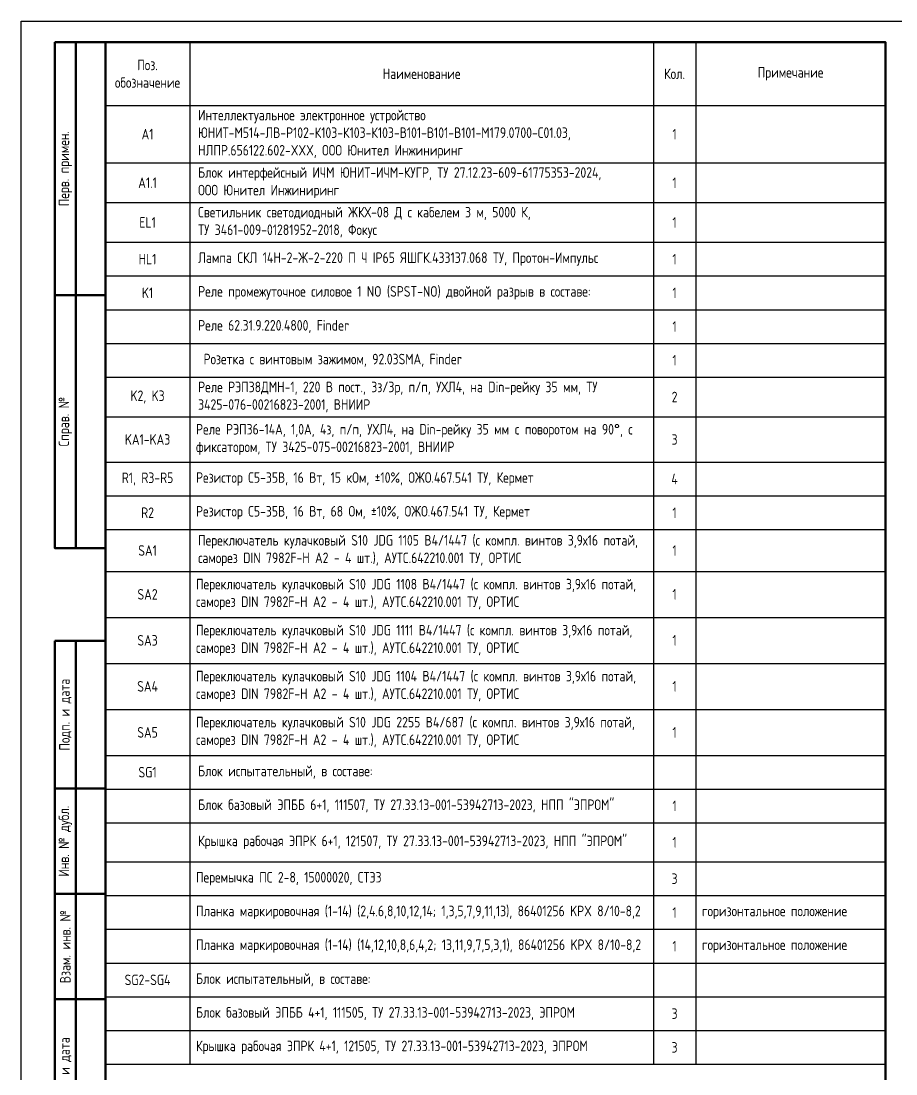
# Model space of a CAD drawing. Header units: millimetres. Extents: x -936 to 3453, y -90 to 618.
# Drawn here: x -420 to -212.5, y 47.3 to 297 of the extents above; entities that cross this region are included whole.
import ezdxf

# ---------------------------------------------------------------- set-up
doc = ezdxf.new("R2010")
doc.units = ezdxf.units.MM
doc.styles.add('2.5_ISOCPEUR', font='isocpeur.ttf', dxfattribs={"width": 0.9, "height": 2.5})
doc.styles.add('Gost type A_2.5', font='GOST_0.TTF', dxfattribs={"height": 2.5})
doc.styles.add('Gost_type_A', font='GOST_0.TTF')

# ---------------------------------------------------------------- blocks, each defined once
blk = doc.blocks.new('Штамп левый верхний')
at = {"lineweight": 50}
for points in [[(-12, 0), (-7, 0), (-7, -60), (-12, -60)], [(-7, 0), (0, 0), (0, -60), (-7, -60)], [(-12, -60), (-7, -60), (-7, -120), (-12, -120)], [(-7, -60), (0, -60), (0, -120), (-7, -120)]]:
    blk.add_lwpolyline(points, close=True, dxfattribs=at)
at = {"char_height": 2.5, "width": 60, "attachment_point": 5, "rotation": 90, "style": 'Gost_type_A'}
for s, insert in [('Перв. примен.', (-9.5, -30)), ('Справ. №', (-9.5, -90))]:
    blk.add_mtext(s, dxfattribs=dict(at, insert=insert))
blk = doc.blocks.new('Штамп левый нижний')
at = {"lineweight": 50}
for points in [[(-12, 145), (-7, 145), (-7, 110), (-12, 110)], [(-7, 145), (0, 145), (0, 110), (-7, 110)], [(-12, 110), (-7, 110), (-7, 85), (-12, 85)], [(-7, 110), (0, 110), (0, 85), (-7, 85)], [(-12, 85), (-7, 85), (-7, 60), (-12, 60)], [(-7, 85), (0, 85), (0, 60), (-7, 60)], [(-12, 60), (-7, 60), (-7, 25), (-12, 25)], [(-7, 60), (0, 60), (0, 25), (-7, 25)], [(-12, 25), (-7, 25), (-7, 0), (-12, 0)], [(-7, 25), (0, 25), (0, 0), (-7, 0)]]:
    blk.add_lwpolyline(points, close=True, dxfattribs=at)
at = {"char_height": 2.5, "attachment_point": 5, "rotation": 90, "style": 'Gost_type_A'}
for s, insert, width in [('Подп. и дата', (-9.5, 127.5), 35), ('Инв. № дубл.', (-9.5, 97.5), 25), ('Взам. инв. №', (-9.5, 72.5), 25), ('Подп. и дата', (-9.5, 42.5), 35), ('Инв. N подл.', (-9.5, 12.5), 25)]:
    blk.add_mtext(s, dxfattribs=dict(at, insert=insert, width=width))
blk = doc.blocks.new('Формат_А4')
blk.add_lwpolyline([(0, 297), (0, 0), (-210, 0), (-210, 297)], close=True)
at = {"lineweight": 50}
blk.add_lwpolyline([(-190, 292), (-5, 292), (-5, 5), (-190, 5)], close=True, dxfattribs=at)
blk = doc.blocks.new('*T25')
at = {"color": 0, "lineweight": -2, "transparency": 16777216}
for p, q in [((0, 0), (185, 0)), ((0, 0), (0, -15)), ((20, 0), (20, -15)), ((130, 0), (130, -15)), ((140, 0), (140, -15)), ((185, 0), (185, -15)), ((210, 0), (395, 0)), ((210, 0), (210, -15)), ((230, 0), (230, -15)), ((340, 0), (340, -15)), ((350, 0), (350, -15)), ((395, 0), (395, -15))]:
    blk.add_line(p, q, dxfattribs=at)
at = {"color": 0, "linetype": 'ByBlock', "lineweight": -2, "transparency": 16777216}
for p, q in [((0, -15), (185, -15)), ((0, -15), (0, -242.39)), ((20, -15), (20, -242.39)), ((130, -15), (130, -242.39)), ((140, -15), (140, -88.86)), ((185, -15), (185, -242.39)), ((210, -15), (395, -15)), ((210, -15), (210, -264.3)), ((230, -15), (230, -264.3)), ((340, -15), (340, -264.3)), ((350, -15), (350, -49.92)), ((395, -15), (395, -264.3)), ((210, -24.25), (395, -24.25)), ((0, -28.63), (185, -28.63)), ((210, -32.25), (395, -32.25)), ((0, -38.06), (185, -38.06)), ((210, -40.25), (395, -40.25)), ((0, -47.45), (185, -47.45)), ((210, -49.92), (395, -49.92)), ((350, -49.92), (350, -183.05)), ((0, -55.45), (185, -55.45)), ((210, -59.35), (395, -59.35)), ((0, -63.45), (185, -63.45)), ((210, -67.35), (395, -67.35)), ((0, -71.45), (185, -71.45)), ((210, -75.35), (395, -75.35)), ((0, -79.45), (185, -79.45)), ((210, -84.39), (395, -84.39)), ((0, -88.86), (185, -88.86)), ((140, -88.86), (140, -115.6)), ((210, -93.8), (395, -93.8)), ((0, -99.6), (185, -99.6)), ((210, -101.8), (395, -101.8)), ((0, -107.6), (185, -107.6)), ((210, -109.8), (395, -109.8)), ((0, -115.6), (20, -115.6)), ((20, -115.6), (140, -115.6)), ((140, -115.6), (185, -115.6)), ((140, -115.6), (140, -125.51)), ((210, -117.8), (395, -117.8)), ((0, -125.51), (185, -125.51)), ((140, -125.51), (140, -169.14)), ((210, -125.8), (395, -125.8)), ((0, -136.41), (185, -136.41)), ((210, -135.05), (395, -135.05)), ((210, -143.05), (395, -143.05)), ((0, -147.32), (185, -147.32)), ((210, -151.05), (395, -151.05)), ((0, -158.24), (185, -158.24)), ((210, -159.05), (395, -159.05)), ((210, -167.05), (395, -167.05)), ((0, -169.14), (185, -169.14)), ((140, -169.14), (140, -194.39)), ((0, -177.14), (185, -177.14)), ((210, -175.05), (395, -175.05)), ((210, -183.05), (395, -183.05)), ((350, -183.05), (350, -191.05)), ((0, -185.14), (185, -185.14)), ((210, -191.05), (395, -191.05)), ((350, -191.05), (350, -208.3)), ((0, -194.39), (185, -194.39)), ((140, -194.39), (140, -242.39)), ((210, -200.3), (395, -200.3)), ((0, -202.39), (185, -202.39)), ((210, -208.3), (395, -208.3)), ((350, -208.3), (350, -216.3)), ((0, -210.39), (185, -210.39)), ((210, -216.3), (395, -216.3)), ((350, -216.3), (350, -264.3)), ((0, -218.39), (185, -218.39)), ((210, -224.3), (395, -224.3)), ((0, -226.39), (185, -226.39)), ((0, -234.39), (185, -234.39)), ((210, -232.3), (395, -232.3)), ((210, -240.3), (395, -240.3)), ((0, -242.39), (185, -242.39)), ((210, -248.3), (395, -248.3)), ((210, -256.3), (395, -256.3)), ((210, -264.3), (395, -264.3))]:
    blk.add_line(p, q, dxfattribs=at)
at = {"transparency": 16777216, "char_height": 2.5, "style": 'Gost_type_A'}
for s, insert, width, attachment_point in [('Поз. обозначение', (10, -7.5), 17, 5), ('Поз. обозначение', (220, -7.5), 17, 5), ('Наименование', (75, -7.5), 107, 5), ('Кол.', (135, -7.5), 7, 5), ('Примечание', (162.5, -7.5), 42, 5), ('Наименование', (285, -7.5), 107, 5), ('Кол.', (345, -7.5), 7, 5), ('Примечание', (372.5, -7.5), 42, 5), ('Перемычка ПС 2-8, 15000020, СТЭЗ ', (231.5, -19.62), 107, 4), ('1', (345, -19.62), 7, 5), ('Планка маркировочная (1-10) (2,4.6,8,10; 1,3,5,7,9), 86401256 KPX 8/10-8,2', (231.5, -28.25), 107, 4), ('4', (345, -28.25), 7, 5), ('Планка маркировочная (1-14) (14,12,10,8,6,4,2; 13,11,9,7,5,3,1), 86401256 KPX 8/10-8,2', (231.5, -36.25), 107, 4), ('1', (345, -36.25), 7, 5), ('Реле промежуточное силовое 1 NO (SPST-NO) двойной разрыв в составе:', (22, -59.45), 106, 4), ('Реле 62.31.9.220.4800, Finder', (22, -67.45), 106, 4), (' Розетка с винтовым зажимом, 92.03SMA, Finder', (22, -75.45), 106, 4), ('Реле РЭП38ДМН-1, 220 В пост., 3з/3р, п/п, УХЛ4, на Din-рейку 35 мм, ТУ 3425-076-00216823-2001, ВНИИР                                            ', (22, -84.15), 106, 4), ('Перемычка FBS 10-6, HNT-090688, ОРТИС', (232, -171.05), 106, 4), ('3', (345, -171.05), 7, 5), ('Перемычка ПС 2-8, 15000020, СТЭЗ ', (21.5, -198.39), 107, 4), ('3', (135, -198.39), 7, 5), ('1', (135, -206.39), 7, 5), ('Планка маркировочная (1-14) (14,12,10,8,6,4,2; 13,11,9,7,5,3,1), 86401256 KPX 8/10-8,2', (21.5, -214.39), 107, 4), ('1', (135, -214.39), 7, 5), ('{\\C256;Блок испытательный, в составе:}', (21.5, -222.39), 107, 4), ('Блок базовый ЭПББ 4+1, 111505, ТУ 27.33.13-001-53942713-2023, ЭПРОМ', (21.5, -230.39), 107, 4), ('3', (135, -230.39), 7, 5)]:
    blk.add_mtext(s, dxfattribs=dict(at, insert=insert, width=width, attachment_point=attachment_point))
at = {"color": 0, "transparency": 16777216, "char_height": 2.5}
for s, insert, width, attachment_point, style in [('{\\C256;Интеллектуальное электронное устройство ЮНИТ-М514-ЛВ-Р102-К103-К103-К103-В101-В101-В101-М179.0700-С01.03, НЛПР.656122.602-XXX, }ООО Юнител Инжиниринг', (22, -21.81), 106, 4, 'Gost_type_A'), ('A1', (10, -21.81), 18, 5, 'Gost_type_A'), ('1', (135, -21.81), 7, 5, 'Gost_type_A'), ('горизонтальное положение', (351.5, -28.25), 42, 4, 'Gost_type_A'), ('Блок интерфейсный ИЧМ ЮНИТ-ИЧМ-КУГР, ТУ 27.12.23-609-61775353-2024,     ООО Юнител Инжиниринг', (22, -33.34), 106, 4, 'Gost_type_A'), ('A1.1', (10, -33.34), 18, 5, 'Gost_type_A'), ('1', (135, -33.34), 7, 5, 'Gost_type_A'), ('горизонтальное положение', (351.5, -36.25), 42, 4, 'Gost_type_A'), ('Светильник светодиодный ЖКХ-08 Д с кабелем 3 м, 5000 К,\\PТУ 3461-009-01281952-2018, Фокус ', (22, -42.75), 106, 4, 'Gost_type_A'), ('EL1', (10, -42.75), 18, 5, 'Gost_type_A'), ('1', (135, -42.75), 7, 5, 'Gost_type_A'), ('SQ1, SQ2', (220, -45.08), 18, 5, 'Gost_type_A'), ('{\\C256;Выключатель путевой ВВП11-10А313-20У311, ТУ 3428-155-00216823-2005, ВНИИР }', (231.5, -45.08), 107, 4, 'Gost_type_A'), ('2', (345, -45.08), 7, 5, 'Gost_type_A'), ('{\\C256;Лампа СКЛ 14Н-2-Ж-2-220 П Ч IP65 ЯШГК.433137.068 ТУ, Протон-Импульс}', (22, -51.45), 106, 4, 'Gost_type_A'), ('HL1', (10, -51.45), 18, 5, 'Gost_type_A'), ('1', (135, -51.45), 7, 5, 'Gost_type_A'), ('{\\C256;Блок-приставка конденсаторная ЮНИТ-БК-02, ТУ 27.12.31-601-61775353-2016, }ООО Юнител Инжиниринг', (232, -54.63), 106, 4, 'Gost_type_A'), ('UZ1', (220, -54.63), 18, 5, 'Gost_type_A'), ('1', (345, -54.63), 7, 5, 'Gost_type_A'), ('K1', (10, -59.45), 18, 5, 'Gost_type_A'), ('1', (135, -59.45), 7, 5, 'Gost_type_A'), ('WE1', (220, -63.35), 18, 5, 'Gost_type_A'), ('Кабель 3м 2х0,75, Фокус', (232, -63.35), 106, 4, 'Gost_type_A'), ('1', (345, -63.35), 7, 5, 'Gost_type_A'), ('{\\C256;в составе позиции} EL1', (351.5, -63.35), 42, 4, 'Gost_type_A'), ('1', (135, -67.45), 7, 5, 'Gost_type_A'), ('Провод ПВСнг(А)-LS 2х0,75, ГОСТ 7399-97', (232, -71.35), 106, 4, 'Gost_type_A'), ('WE2', (220, -71.35), 18, 5, 'Gost_type_A'), ('4', (345, -71.35), 7, 5, 'Gost_type_A'), ('{\\C256;м}', (351.5, -71.35), 42, 4, 'Gost_type_A'), ('1', (135, -75.45), 7, 5, 'Gost_type_A'), ('{\\C256;Патч-корд экранированный, категории 5е, FTP серый PC-FTP-RJ45-Cat.5e-1,5m-LSZH, 8871c, Cabeus}', (232, -79.87), 106, 4, 'Gost_type_A'), ('WE3', (220, -79.87), 18, 5, 'Gost_type_A'), ('1', (345, -79.87), 7, 5, 'Gost_type_A'), ('K2, K3', (10, -84.15), 18, 5, 'Gost_type_A'), ('{\\C256;2', (135, -84.15), 7, 5, 'Gost_type_A'), ('Соединитель электрнический RUT 6-RTK/S, HNT-090374, ТУ 27.33.13-001-54070557-2024, ГОСТ IEC 60947-7-1-2016, ОРТИС', (232, -89.1), 106, 4, 'Gost_type_A'), ('X:1-X:19', (220, -89.1), 18, 5, 'Gost_type_A'), ('19', (345, -89.1), 7, 5, 'Gost_type_A'), ('Реле РЭП36-14A, 1,0А, 4з, п/п, УХЛ4, на Din-рейку 35 мм c поворотом на 90{\\fISOCPEUR|b0|i0|c0|p34;°}, с фиксатором, ТУ 3425-075-00216823-2001, ВНИИР                                                                 ', (21.5, -94.23), 107, 4, 'Gost type A_2.5'), ('KA1-KA3', (10, -94.23), 18, 5, 'Gost_type_A'), ('3', (135, -94.23), 7, 5, 'Gost type A_2.5'), ('Пластина торцевая D-RUT 6-RTK, HNT-090665, ОРТИС', (232, -97.8), 106, 4, 'Gost_type_A'), ('3', (345, -97.8), 7, 5, 'Gost_type_A'), ('R1, R3-R5', (10, -103.6), 18, 5, 'Gost_type_A'), ('{\\C256;Резистор С5-35В, 16 Вт, 15 кОм, ±10%, ОЖО.467.541 ТУ, Кермет}', (21.5, -103.6), 107, 4, 'Gost_type_A'), ('4', (135, -103.6), 7, 5, 'Gost_type_A'), ('Перемычка коммутационная SB 2-RTK/S, HNT-090979, ОРТИС', (232, -105.8), 106, 4, 'Gost_type_A'), ('4', (345, -105.8), 7, 5, 'Gost_type_A'), ('R2', (10, -111.6), 18, 5, 'Gost_type_A'), ('{\\C256;Резистор С5-35В, 16 Вт, 68 Ом, ±10%, ОЖО.467.541 ТУ, Кермет}', (21.5, -111.6), 107, 4, 'Gost_type_A'), ('1', (135, -111.6), 7, 5, 'Gost_type_A'), ('Перемычка FB 2-RTK/S, HNT-091821, ОРТИС', (232, -113.8), 106, 4, 'Gost_type_A'), ('2', (345, -113.8), 7, 5, 'Gost_type_A'), ('{\\C256;Переключатель кулачковый S10 JDG 1105 B4/1447 (с компл. винтов 3,9х16 потай, саморез DIN 7982F-H A2 - 4 шт.), АУТС.642210.001 ТУ, ОРТИС}', (22, -120.56), 106, 4, 'Gost_type_A'), ('SA1', (10, -120.56), 18, 5, 'Gost_type_A'), ('1', (135, -120.56), 7, 5, 'Gost_type_A'), ('{\\C256;Планка маркировочная} (1-19), 86401256 KPX 8/10-8,2', (232, -121.8), 106, 4, 'Gost_type_A'), ('1', (345, -121.8), 7, 5, 'Gost_type_A'), ('вертикальное положение', (351.5, -121.8), 42, 4, 'Gost_type_A'), ('{\\C256;Переключатель кулачковый S10 JDG 1108 B4/1447 (с компл. винтов 3,9х16 потай, саморез DIN 7982F-H A2 - 4 шт.), АУТС.642210.001 ТУ, ОРТИС}', (21.5, -130.96), 107, 4, 'Gost_type_A'), ('Соединитель электрический RPV 4-MT(-P), HNT-131560, ТУ 27.33.13-001-54070557-2024, ГОСТ IEC 60947-7-1-2016, ОРТИС ', (232, -130.43), 106, 4, 'Gost_type_A'), ('SA2', (10, -130.96), 18, 5, 'Gost_type_A'), ('1', (135, -130.96), 7, 5, 'Gost_type_A'), ('X:20-X:189', (220, -130.43), 18, 5, 'Gost_type_A'), ('170', (345, -130.43), 7, 5, 'Gost_type_A'), ('Пластина торцевая D-RPV 4-MT(-P), HNT-131561, ОРТИС', (232, -139.05), 106, 4, 'Gost_type_A'), ('{\\C256;Переключатель кулачковый S10 JDG 1111 B4/1447 (с компл. винтов 3,9х16 потай, саморез DIN 7982F-H A2 - 4 шт.), АУТС.642210.001 ТУ, ОРТИС}', (21.5, -141.87), 107, 4, 'Gost_type_A'), ('17', (345, -139.05), 7, 5, 'Gost_type_A'), ('SA3', (10, -141.87), 18, 5, 'Gost_type_A'), ('1', (135, -141.87), 7, 5, 'Gost_type_A'), ('Перемычка FBS 2-6, HNT-091360, ОРТИС', (232, -147.05), 106, 4, 'Gost_type_A'), ('14', (345, -147.05), 7, 5, 'Gost_type_A'), ('{\\C256;Переключатель кулачковый S10 JDG 1104 B4/1447 (с компл. винтов 3,9х16 потай, саморез DIN 7982F-H A2 - 4 шт.), АУТС.642210.001 ТУ, ОРТИС}', (21.5, -152.78), 107, 4, 'Gost_type_A'), ('SA4', (10, -152.78), 18, 5, 'Gost_type_A'), ('1', (135, -152.78), 7, 5, 'Gost_type_A'), ('Перемычка FBS 3-6, HNT-091957, ОРТИС', (232, -155.05), 106, 4, 'Gost_type_A'), ('2', (345, -155.05), 7, 5, 'Gost_type_A'), ('{\\fGOST type A|b0|i0|c204|p34;\\W1;\\C256;Переключатель кулачковый S10 \\fGOST type A|b0|i0|c0|p34;JDG\\fGOST type A|b0|i0|c204|p34; 2255 B4/687 (с компл. винтов 3,9х16 потай, саморез DIN 7982F-H A2 - 4 шт.), АУТС.642210.001 ТУ, ОРТИС}', (21.5, -163.69), 107, 4, '2.5_ISOCPEUR'), ('Перемычка FBS 5-6, HNT-091959, ОРТИС', (232, -163.05), 106, 4, 'Gost_type_A'), ('3', (345, -163.05), 7, 5, 'Gost_type_A'), ('SA5', (10, -163.69), 18, 5, 'Gost_type_A'), ('1', (135, -163.69), 7, 5, 'Gost_type_A'), ('SG1', (10, -173.14), 18, 5, 'Gost_type_A'), ('{\\C256;Блок испытательный, в составе:}', (22, -173.14), 106, 4, 'Gost_type_A'), ('{\\C256;Блок базовый ЭПББ 6+1, 111507, ТУ 27.33.13-001-53942713-2023, НПП "ЭПРОМ"}', (22, -181.14), 106, 4, 'Gost_type_A'), ('Перемычка FBS 20-6, HNT-133475, ОРТИС', (232, -179.05), 106, 4, 'Gost_type_A'), ('1', (345, -179.05), 7, 5, 'Gost_type_A'), ('1', (135, -181.14), 7, 5, 'Gost_type_A'), ('{\\C256;Планка маркировочная} (20-189), 86401217 KPX 6/10-6,2', (231.5, -187.05), 107, 4, 'Gost_type_A'), ('1', (345, -187.05), 7, 5, 'Gost_type_A'), ('вертикальное положение', (351.5, -187.05), 42, 4, 'Gost_type_A'), ('{\\C256;Крышка рабочая ЭПРК 6+1, 121507, ТУ 27.33.13-001-53942713-2023, НПП "ЭПРОМ"}', (22, -189.77), 106, 4, 'Gost_type_A'), ('1', (135, -189.77), 7, 5, 'Gost_type_A'), ('X:190-X:219', (220, -195.68), 18, 5, 'Gost_type_A'), ('30', (345, -195.68), 7, 5, 'Gost_type_A'), ('{\\C256;Планка маркировочная} (1-14) (2,4.6,8,10,12,14; 1,3,5,7,9,11,13){\\C256;, 86401256 KPX 8/10-8,2}', (21.5, -206.39), 107, 4, 'Gost_type_A'), ('1', (345, -204.3), 7, 5, 'Gost_type_A'), ('горизонтальное положение', (141.5, -206.39), 42, 4, 'Gost_type_A'), ('{\\C256;Планка маркировочная} (190-219), 86401217 KPX 6/10-6,2', (231.5, -212.3), 107, 4, 'Gost_type_A'), ('1', (345, -212.3), 7, 5, 'Gost_type_A'), ('вертикальное положение', (351.5, -212.3), 42, 4, 'Gost_type_A'), ('горизонтальное положение', (141.5, -214.39), 42, 4, 'Gost_type_A'), ('SG2-SG4', (10, -222.39), 18, 5, 'Gost_type_A'), ('Крышка рабочая ЭПРК 4+1, 121505, ТУ 27.33.13-001-53942713-2023, ЭПРОМ', (21.5, -238.39), 107, 4, 'Gost_type_A'), ('3', (135, -238.39), 7, 5, 'Gost_type_A')]:
    blk.add_mtext(s, dxfattribs=dict(at, insert=insert, width=width, attachment_point=attachment_point, style=style))
at = {"color": 1, "transparency": 16777216, "char_height": 2.5, "width": 106, "attachment_point": 4, "style": 'Gost_type_A'}
for s, insert in [('{\\C0;Соединитель электрический\\C256; RPV 4-MTD(-P), HNT-140690, ТУ 27.33.13-001-54070557-2024, ГОСТ IEC 60947-7-1-2016, ОРТИС}', (232, -195.68)), ('{\\C0;Пластина торцевая D-RPV 4-MT(-P), HNT-131561, ОРТИС}', (232, -204.3))]:
    blk.add_mtext(s, dxfattribs=dict(at, insert=insert))

msp = doc.modelspace()

# ---------------------------------------------------------------- block references
at = {"color": 1}
for name, p in [('Формат_А4', (-210, 0)), ('Штамп левый верхний', (-400, 292)), ('Штамп левый нижний', (-400, 5))]:
    msp.add_blockref(name, p, dxfattribs=at)
msp.add_blockref('*T25', (-400, 292))

doc.saveas('drawing.dxf')
